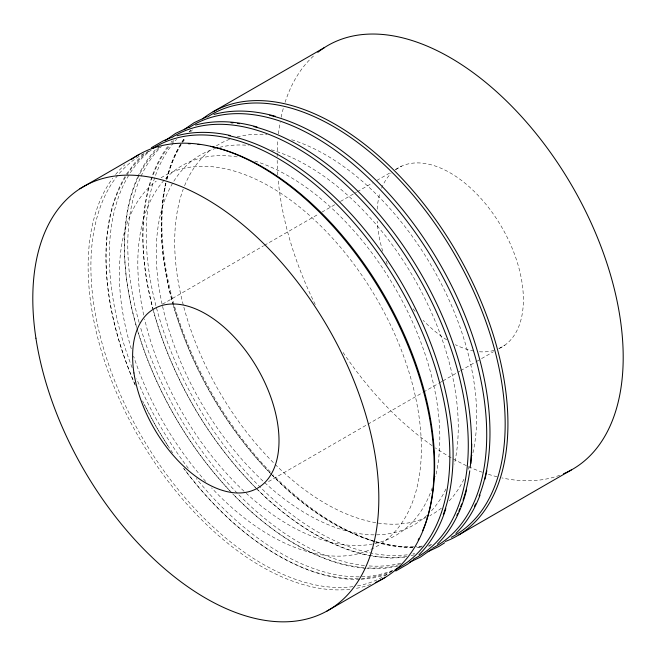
<?xml version="1.0" encoding="UTF-8"?>
<svg xmlns="http://www.w3.org/2000/svg" width="656" height="656" viewBox="0 0 656 656"><rect width="100%" height="100%" fill="white"/><g stroke="black" fill="none" stroke-linecap="round" stroke-linejoin="round"><path stroke-width="0.49" stroke-dasharray="3.28 2.46" d="M165.574 183.114L163.09 196.628L161.417 215.594C160.244 245.598 164.869 275.618 173.061 304.441M166.403 179.342C169.51 167.19 173.93 155.275 180.449 144.517M137.481 177.382C129.191 195.939 125.485 216.226 124.542 236.439L124.525 236.89C123.271 268.476 128.543 300.03 137.44 330.263M137.916 176.513C142.623 166.329 148.699 156.702 156.513 148.617M125.124 176.464C112.406 197.686 107.272 222.614 106.1 247.091L106.083 247.542C104.353 294.7 116.44 341.423 134.923 384.514M126.551 174.004L135.275 162.237L144.64 153.004M167.624 146.6C150.937 169.396 144.246 197.964 142.992 225.795L142.975 226.246C141.852 254.052 145.845 281.875 152.84 308.746M181.884 142.065L185.017 137.481M171.027 142.352L172.167 140.942M189.469 131.708L190.609 130.29M162.532 304.163L263.523 245.852M264.36 245.369L318.422 214.159M321.907 212.142L335.241 204.451M340.505 201.408L356.495 192.175M357.323 191.7L372.428 182.975M376.806 180.449L390.14 172.758M395.453 169.691L401.644 166.107M268.517 481.594L422.628 392.616M423.464 392.132L438.569 383.416M439.405 382.932L442.111 381.366M442.948 380.89L459.815 371.148M460.651 370.665L475.756 361.948M476.592 361.464L493.468 351.723M498.773 348.656L504.972 345.072M386.86 574.508L375.142 577.698L360.587 579.363M397.552 566.112C387.598 568.563 377.216 569.26 366.999 568.465M428.68 546.03L430.475 545.751M416.839 547.35L420.529 547.063M404.859 557.502L389.894 558.1L371.87 556.173M413.075 547.432C400.496 547.703 387.967 545.562 375.888 542.192M359.636 579.371C334.265 580.125 309.402 572.081 287.066 560.536L286.672 560.322C245.549 538.551 211.478 505.358 183.664 468.425M366.032 568.399C344.785 566.882 324.343 559.568 305.516 549.884L305.114 549.679C277.98 535.403 253.88 515.862 232.683 493.829M370.976 555.993C354.527 553.008 338.791 546.858 323.957 539.24L323.556 539.027C299.218 526.243 277.34 509.163 257.775 489.934M374.97 541.897L359.267 536.411L341.997 528.383C315.987 514.689 292.732 496.166 272.199 475.223M271.543 474.55C225.721 427.269 191.691 368.557 173.307 305.343M257.045 489.237C207.927 439.922 171.782 377.676 153.348 310.559M230.059 491.106C187.69 445.744 155.825 390.558 137.727 331.173M167.821 445.711L156.358 427.04L144.131 404.227M494.05 350.386A103.517 59.762 60 0 1 478.683 351.698M473.796 351.034A103.517 59.762 60 0 1 455.412 344.72M446.703 339.808A103.517 59.762 60 0 1 423.21 320.399M415.109 311.321A103.517 59.762 60 0 1 412.28 307.812M387.237 264.179A103.517 59.762 60 0 1 385.941 260.809M382.702 251.182A103.517 59.762 60 0 1 377.175 221.277M377.175 209.215A103.517 59.762 60 0 1 379.955 193.036M381.603 188.264A103.517 59.762 60 0 1 390.968 173.528M395.56 169.601A103.517 59.762 60 0 1 501.947 227.517A103.517 59.762 60 0 1 498.904 348.607M559.707 475.288A244.68 141.27 60 0 1 501.881 477.896M497.1 476.781A244.68 141.27 60 0 1 486.965 473.845M482.308 472.246A244.68 141.27 60 0 1 435.379 447.892M432.099 445.637A244.68 141.27 60 0 1 341.907 350.706M315.241 304.515A244.68 141.27 60 0 1 278.21 179.933M277.808 174.972A244.68 141.27 60 0 1 277.193 160.367M277.176 156.489A244.68 141.27 60 0 1 277.898 139.613M278.464 133.865A244.68 141.27 60 0 1 280.178 122.155M281.129 117.326A244.68 141.27 60 0 1 283.654 107.076M285.073 102.377A244.68 141.27 60 0 1 314.7 54.932M430.336 545.685A244.68 141.27 60 0 1 428.458 546.013M421.751 546.874A244.68 141.27 60 0 1 417.831 547.161M412.862 547.309A244.68 141.27 60 0 1 273.093 474.846M270.387 472.058A244.68 141.27 60 0 1 165.853 183.877M166.927 179.154A244.68 141.27 60 0 1 184.705 138.088M189.371 131.905A244.68 141.27 60 0 1 190.593 130.446M431.771 544.398A243.073 140.335 60 0 1 429.934 544.8M422.431 546.038A243.073 140.335 60 0 1 415.666 546.628M413.698 546.719A243.073 140.335 60 0 1 228.272 421.365A243.073 140.335 60 0 1 165.968 182.909M166.87 179.195A243.073 140.335 60 0 1 185.763 137.883M190.535 131.938A243.073 140.335 60 0 1 192.429 129.839M426.375 517.346A213.553 123.295 60 0 1 241.777 425.785A213.553 123.295 60 0 1 183.213 189.264M184.59 185.705A213.553 123.295 60 0 1 211.576 149.199M216.406 145.845A213.553 123.295 60 0 1 229.551 139.31M237.128 136.915A213.553 123.295 60 0 1 266.91 134.718M291.682 139.753A213.553 123.295 60 0 1 472.361 455.428M469.122 466.605A213.553 123.295 60 0 1 468.179 469.278M463.931 479.249A213.553 123.295 60 0 1 448.696 501.43M441.373 508.138A213.553 123.295 60 0 1 429.901 515.624M414.74 553.574A243.073 140.335 60 0 1 412.886 553.935M407.237 554.812A243.073 140.335 60 0 1 193.069 397.651A243.073 140.335 60 0 1 176.595 139.302M414.248 554.837A243.073 140.335 60 0 1 410.566 555.64M406.835 556.296A243.073 140.335 60 0 1 193.315 405.703A243.073 140.335 60 0 1 169.658 145.493M172.093 142.582A243.073 140.335 60 0 1 173.988 140.491M426.687 515.567A213.553 123.295 60 0 1 200.055 400.832A213.553 123.295 60 0 1 215.799 148.371M219.662 147.313A213.553 123.295 60 0 1 248.468 145.37M271.338 149.822A213.553 123.295 60 0 1 454.378 464.128M445.924 488.999A213.553 123.295 60 0 1 430.254 512.074M400.865 563.143A243.073 140.335 60 0 1 368.254 565.882M364.482 565.538A243.073 140.335 60 0 1 140.179 326.253M139.121 322.539A243.073 140.335 60 0 1 161.392 146.575M399.406 564.529A243.073 140.335 60 0 1 367.803 567.932M364.064 567.686A243.073 140.335 60 0 1 174.152 415.1A243.073 140.335 60 0 1 139.22 175.144M140.064 173.471A243.073 140.335 60 0 1 158.809 147.805M432.238 487.9A213.553 123.295 60 0 1 246.262 493.304M244.057 491.262A213.553 123.295 60 0 1 144.591 318.98M143.705 315.06A213.553 123.295 60 0 1 238.8 157.169M254.799 161.048A213.553 123.295 60 0 1 435.477 476.723M392.837 570.31A243.073 140.335 60 0 1 196.316 478.511M188.288 468.261A243.073 140.335 60 0 1 136.62 378.774M132.118 367.631A243.073 140.335 60 0 1 129.306 174.406M130.355 172.741A243.073 140.335 60 0 1 151.315 149.994M392.362 570.999A243.073 140.335 60 0 1 360.333 578.576M358.373 578.658A243.073 140.335 60 0 1 183.828 468.532M172.667 452.894A243.073 140.335 60 0 1 142.557 400.898M135.349 385.277A243.073 140.335 60 0 1 149.683 150.675M161.081 177.792A213.553 123.295 60 0 1 360.669 273.601A213.553 123.295 60 0 1 401.374 523.554A213.553 123.295 60 0 1 211.585 487.892M205.681 481.43A213.553 123.295 60 0 1 133.611 356.2M131.274 348.787A213.553 123.295 60 0 1 156.243 181.146M391.853 571.163A243.073 140.335 60 0 1 356.626 586.054M352.862 586.636A243.073 140.335 60 0 1 124.542 403.752A243.073 140.335 60 0 1 149.289 151.028M157.817 147.838A243.073 140.335 60 0 1 159.769 147.256M370.665 584.43A244.68 141.27 60 0 1 354.683 588.612M349.91 589.268A244.68 141.27 60 0 1 138.801 437.175A244.68 141.27 60 0 1 112.635 178.301M115.595 174.496A244.68 141.27 60 0 1 124.894 164.754"/><path stroke-width="0.98" d="M471.533 453.591L471.738 443.948M470.893 463.448L471.516 454.042M484.989 479.2L486.85 470.721M466.547 489.843C461.521 509.917 452.32 529.417 437.454 544.095M445.842 508.621C440.488 525.718 431.845 542.069 419.012 554.738M480.069 495.083C474.657 509.294 466.769 522.717 455.895 533.443M432.23 548.801L420.373 557.141L409.623 562.274M165.082 140.687L175.693 133.348L188.838 127.239M184.32 129.437L194.135 122.697L206.714 116.793M413.329 559.847L407.778 564.07L395.773 570.999M151.388 147.715L163.401 140.786L170.396 137.891M444.67 542.774L438.815 546.489L428.073 551.63M79.884 188.789L139.367 154.316M213.143 111.725L324.253 47.699M326.934 611.072L385.154 577.444M458.929 534.853L571.302 469.983M213.979 114.431C234.118 108.896 255.602 110.667 275.504 116.35M195.537 125.075C215.676 119.54 237.16 121.319 257.062 127.002M177.087 135.726C194.479 130.938 212.962 131.626 230.445 135.546M317.824 52.316A244.68 141.27 60 0 1 571.647 185.254A244.68 141.27 60 0 1 563.488 473.796M202.556 118.867A244.68 141.27 60 0 1 457.691 254.069A244.68 141.27 60 0 1 445.391 541.479M207.493 117.022A243.073 140.335 60 0 1 454.395 253.962A243.073 140.335 60 0 1 451.303 537.305M269.673 115.276A243.073 140.335 60 0 1 443.891 271.043A243.073 140.335 60 0 1 479.134 495.985M475.69 503.857A243.073 140.335 60 0 1 474.444 506.366M189.051 127.666A243.073 140.335 60 0 1 435.945 264.614A243.073 140.335 60 0 1 432.862 547.957M231.06 122.729A243.073 140.335 60 0 1 232.937 122.885M237.677 123.41A243.073 140.335 60 0 1 239.588 123.672M253.954 126.6A243.073 140.335 60 0 1 470.139 467.966M469.778 470.77A243.073 140.335 60 0 1 463.054 500.2M461.742 503.915A243.073 140.335 60 0 1 460.692 506.637M459.971 508.425A243.073 140.335 60 0 1 458.839 511.065M457.65 513.648A243.073 140.335 60 0 1 456.838 515.345M171.446 137.768A243.073 140.335 60 0 1 418.372 276.766A243.073 140.335 60 0 1 413.526 559.06M228.878 135.694A243.073 140.335 60 0 1 404.539 287.927A243.073 140.335 60 0 1 443.3 514.558M153.004 148.412A243.073 140.335 60 0 1 399.93 287.41A243.073 140.335 60 0 1 395.084 569.703M188.338 143.738A243.073 140.335 60 0 1 190.355 143.803M197.94 144.361A243.073 140.335 60 0 1 199.842 144.582M210.437 146.345A243.073 140.335 60 0 1 388.213 302.359A243.073 140.335 60 0 1 422.71 530.606M419.11 538.314A243.073 140.335 60 0 1 418.175 540.101M131.2 159.613A244.68 141.27 60 0 1 383.481 295.905A244.68 141.27 60 0 1 375.371 582.536M35.924 338.209A244.68 141.27 60 0 0 319.111 614.877A244.68 141.27 60 0 0 262.4 242.359A244.68 141.27 60 0 0 35.924 338.209M133.939 372.985A103.517 59.762 60 0 0 253.749 490.032A103.517 59.762 60 0 0 229.756 332.436A103.517 59.762 60 0 0 133.939 372.985"/></g></svg>
